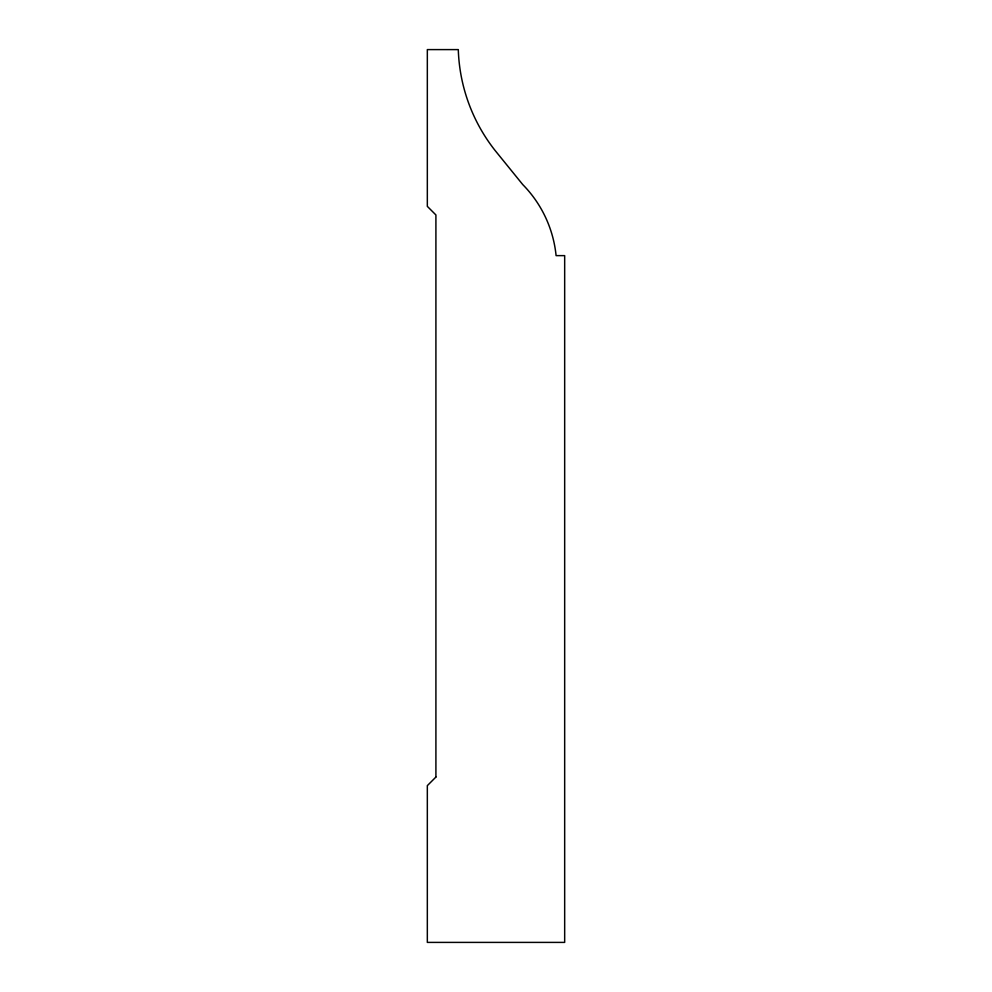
<?xml version="1.0" encoding="UTF-8"?>
<svg xmlns="http://www.w3.org/2000/svg" width="992" height="992" viewBox="0 0 992 992"><rect width="100%" height="100%" fill="white"/><g stroke="black" fill="none" stroke-linecap="round" stroke-linejoin="round"><path stroke-width="1.49" d="M435.91 777.046L427.329 785.639L427.329 942.4L564.671 942.4L564.671 255.626L556.09 255.626A118.048 118.048 0 0 0 522.734 184.562L494.859 150.189A171.666 171.666 0 0 1 458.292 49.6L427.329 49.6L427.329 206.361L435.91 214.954L435.91 777.046"/></g></svg>
